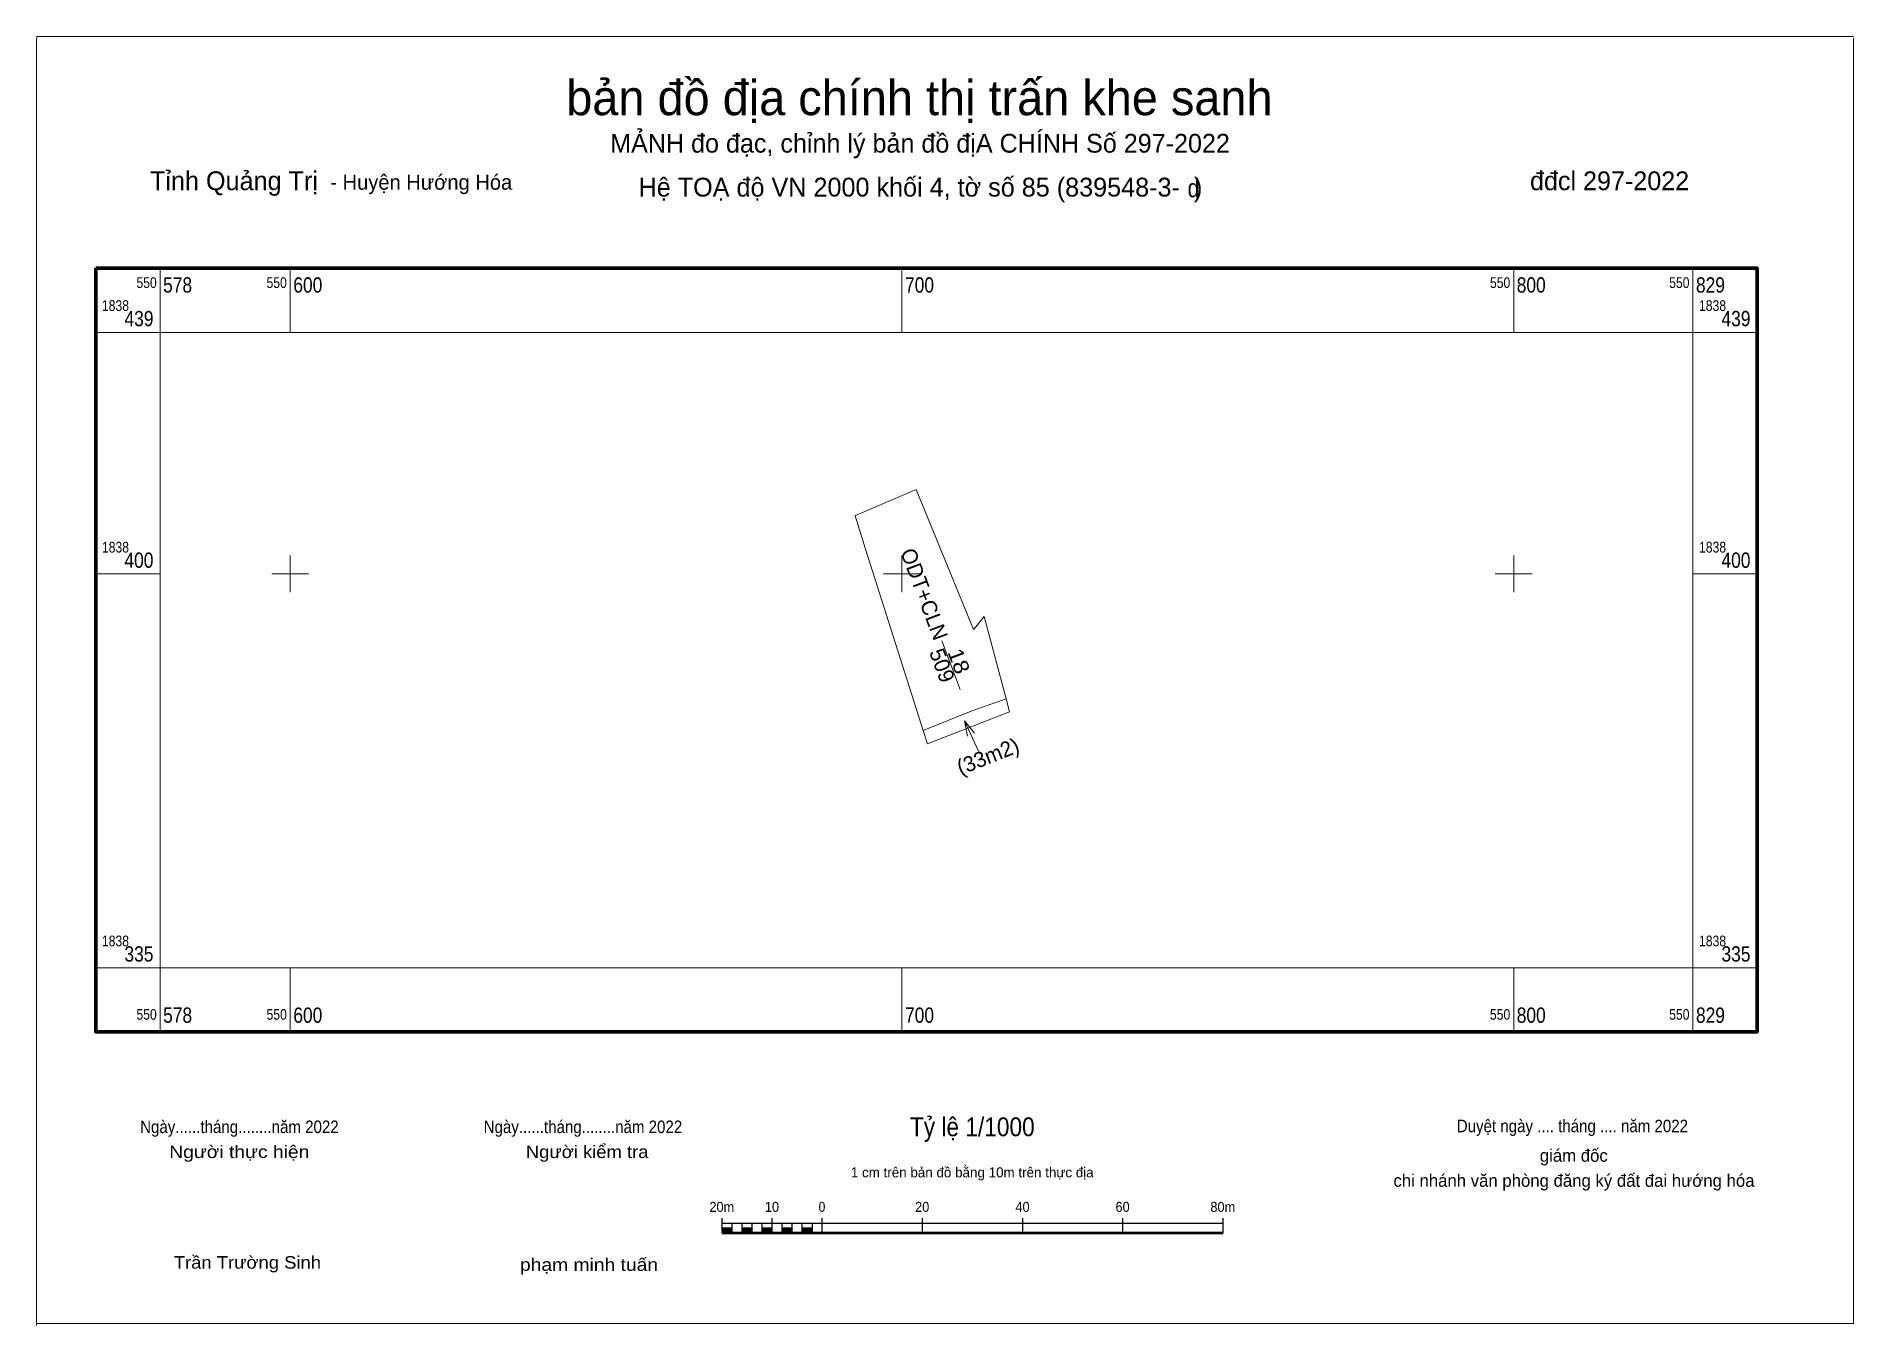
# Model space of a CAD drawing. Header units: metres. Extents: x 550558 to 550856, y 1838277 to 1838488.
import ezdxf
from ezdxf.enums import TextEntityAlignment as Align

# ---------------------------------------------------------------- set-up
doc = ezdxf.new("R2010")
doc.units = ezdxf.units.M
doc.header["$LTSCALE"] = 0.82
for name, color, linetype, lineweight in [('1', 7, 'Continuous', 13), ('10', 7, 'Continuous', 13), ('30', 7, 'Continuous', 13), ('60', 7, 'Continuous', 25), ('63', 7, 'Continuous', 13)]:
    doc.layers.add(name, color=color, linetype=linetype, lineweight=lineweight)
doc.layers.add('2', color=7, linetype='Continuous')
doc.layers.add('4', color=7, linetype='Continuous')

msp = doc.modelspace()

# ---------------------------------------------------------------- hatches: boundary and pattern name
at = {"layer": '60'}
for points in [[(550670.6, 1838292.3), (550672.24, 1838292.3), (550672.24, 1838293.12), (550670.6, 1838293.12)], [(550673.88, 1838292.3), (550675.52, 1838292.3), (550675.52, 1838293.12), (550673.88, 1838293.12)], [(550677.16, 1838292.3), (550678.79, 1838292.3), (550678.79, 1838293.12), (550677.16, 1838293.12)], [(550680.43, 1838292.3), (550682.07, 1838292.3), (550682.07, 1838293.12), (550680.43, 1838293.12)], [(550683.71, 1838292.3), (550685.35, 1838292.3), (550685.35, 1838293.12), (550683.71, 1838293.12)]]:
    msp.add_hatch(color=256, dxfattribs=at).paths.add_polyline_path(points)

# ---------------------------------------------------------------- linework, layer by layer
at = {"layer": '1'}
msp.add_line((550706.54, 1838389.08), (550709.54, 1838381.13), dxfattribs=at)
at = {"layer": '10'}
for points in [[(550703.47, 1838374.4), (550694.11, 1838403.91), (550692.34, 1838409.49), (550692.43, 1838409.53), (550702.34, 1838413.8), (550711.69, 1838390.94), (550712.05, 1838391.37), (550713.46, 1838393.05), (550717.01, 1838379.59)], [(550703.47, 1838374.4), (550704.16, 1838372.22), (550704.43, 1838372.32), (550717.29, 1838377.36), (550717.47, 1838377.43), (550717.57, 1838377.47), (550717.01, 1838379.59)]]:
    msp.add_lwpolyline(points, dxfattribs=at)
at = {"layer": '30'}
msp.add_lwpolyline([(550703.47, 1838374.4), (550711.6, 1838377.66), (550717.01, 1838379.59)], dxfattribs=at)
at = {"layer": '60', "lineweight": 13}
msp.add_line((550558.58, 1838487.85), (550855.58, 1838487.85), dxfattribs=at)
at = {"layer": '60'}
for p, q in [((550670.6, 1838292.3), (550670.6, 1838294.75)), ((550670.6, 1838293.93), (550752.5, 1838293.93)), ((550672.24, 1838292.3), (550672.24, 1838293.93)), ((550673.88, 1838292.3), (550673.88, 1838293.93)), ((550675.52, 1838292.3), (550675.52, 1838293.93)), ((550677.16, 1838292.3), (550677.16, 1838293.93)), ((550678.79, 1838292.3), (550678.79, 1838294.75)), ((550680.43, 1838292.3), (550680.43, 1838293.93)), ((550682.07, 1838292.3), (550682.07, 1838293.93)), ((550683.71, 1838292.3), (550683.71, 1838293.93)), ((550685.35, 1838292.3), (550685.35, 1838293.93)), ((550686.98, 1838292.3), (550686.98, 1838294.75)), ((550703.36, 1838292.3), (550703.36, 1838294.75)), ((550719.74, 1838292.3), (550719.74, 1838294.75)), ((550736.12, 1838292.3), (550736.12, 1838294.75)), ((550752.5, 1838292.3), (550752.5, 1838294.75))]:
    msp.add_line(p, q, dxfattribs=at)
at = {"layer": '60', "lineweight": 53}
msp.add_line((550670.6, 1838292.3), (550752.5, 1838292.3), dxfattribs=at)
at = {"layer": '60', "lineweight": 13}
for points in [[(550558.49, 1838277.16), (550558.49, 1838487.16), (550558.58, 1838487.85)], [(550855.58, 1838487.53), (550855.58, 1838277.53), (550558.58, 1838277.53)]]:
    msp.add_lwpolyline(points, dxfattribs=at)
for points in [[(550670.6, 1838292.3), (550672.24, 1838292.3), (550672.24, 1838293.12), (550670.6, 1838293.12)], [(550673.88, 1838292.3), (550675.52, 1838292.3), (550675.52, 1838293.12), (550673.88, 1838293.12)], [(550677.16, 1838292.3), (550678.79, 1838292.3), (550678.79, 1838293.12), (550677.16, 1838293.12)], [(550680.43, 1838292.3), (550682.07, 1838292.3), (550682.07, 1838293.12), (550680.43, 1838293.12)], [(550683.71, 1838292.3), (550685.35, 1838292.3), (550685.35, 1838293.12), (550683.71, 1838293.12)]]:
    msp.add_lwpolyline(points, close=True, dxfattribs=at)
at = {"layer": '63'}
for p, q in [((550578.71, 1838439.48), (550578.71, 1838449.98)), ((550600, 1838439.48), (550600, 1838449.98)), ((550700, 1838439.48), (550700, 1838449.98)), ((550800, 1838439.48), (550800, 1838449.98)), ((550829.3, 1838439.48), (550829.3, 1838449.98)), ((550578.71, 1838439.48), (550568.21, 1838439.48)), ((550829.3, 1838439.48), (550839.8, 1838439.48)), ((550600, 1838397), (550600, 1838403)), ((550700, 1838397), (550700, 1838403)), ((550800, 1838397), (550800, 1838403)), ((550578.71, 1838400), (550568.21, 1838400)), ((550597, 1838400), (550603, 1838400)), ((550697, 1838400), (550703, 1838400)), ((550797, 1838400), (550803, 1838400)), ((550829.3, 1838400), (550839.8, 1838400)), ((550710.23, 1838376.02), (550712.5, 1838371.04)), ((550578.71, 1838335.65), (550568.21, 1838335.65)), ((550578.71, 1838335.65), (550578.71, 1838325.15)), ((550600, 1838335.65), (550600, 1838325.15)), ((550700, 1838335.65), (550700, 1838325.15)), ((550800, 1838335.65), (550800, 1838325.15)), ((550829.3, 1838335.65), (550829.3, 1838325.15)), ((550829.3, 1838335.65), (550839.8, 1838335.65))]:
    msp.add_line(p, q, dxfattribs=at)
at = {"layer": '63', "lineweight": 70}
msp.add_lwpolyline([(550568.21, 1838449.98), (550839.8, 1838449.98), (550839.8, 1838325.15), (550568.21, 1838325.15)], close=True, dxfattribs=at)
at = {"layer": '63'}
msp.add_lwpolyline([(550578.71, 1838439.48), (550829.3, 1838439.48), (550829.3, 1838335.65), (550578.71, 1838335.65)], close=True, dxfattribs=at)
msp.add_lwpolyline([(550710.7, 1838373.48), (550710.23, 1838376.02), (550711.84, 1838374)], dxfattribs=at)

# ---------------------------------------------------------------- texts
at = {"layer": '1', "width": 1.1}
msp.add_text('18', height=2.5, rotation=290.685, dxfattribs=at).set_placement((550708.133, 1838385.312), align=Align.CENTER)
at = {"layer": '2'}
for s, rotation, p in [('ODT+CLN', 290.685, (550705.252, 1838388.923)), ('(33m2)', 21.601, (550719.44, 1838370.988))]:
    msp.add_text(s, height=2.5, rotation=rotation, dxfattribs=at).set_placement(p, align=Align.RIGHT)
at = {"layer": '4'}
msp.add_text('509', height=2.5, rotation=290.685, dxfattribs=at).set_placement((550705.391, 1838384.612), align=Align.CENTER)
at = {"layer": '60'}
for s, height, p in [('bản đồ địa chính thị trấn khe sanh', 5.731, (550702.855, 1838474.97)), ('MẢNH đo đạc, chỉnh lý bản đồ địA CHÍNH Số 297-2022', 3.07, (550702.95, 1838468.85)), ('Hệ TOẠ độ VN 2000 khối 4, tờ số 85 (839548-3-  )', 3.078, (550703.02, 1838461.67)), ('giám đốc', 2.047, (550809.83, 1838303.94)), ('1 cm trên bản đồ bằng 10m trên thực địa', 1.638, (550711.49, 1838301.39)), ('chi nhánh văn phòng đăng ký đất đai hướng hóa', 2.047, (550809.86, 1838299.85))]:
    msp.add_text(s, height=height, dxfattribs=at).set_placement(p, align=Align.CENTER)
for s, height, p in [('Tỉnh Quảng Trị ', 3.078, (550577.07, 1838462.71)), ('- Huyện Hướng Hóa', 2.456, (550606.55, 1838462.79))]:
    msp.add_text(s, height=height, dxfattribs=at).set_placement(p)
msp.add_text(' đđcl 297-2022', height=3.07, dxfattribs=at).set_placement((550828.69, 1838462.71), align=Align.RIGHT)
for s, height, width, p in [('Ngày......tháng........năm 2022', 2.047, 0.9, (550591.685, 1838308.63)), ('Ngày......tháng........năm 2022', 2.047, 0.9, (550647.845, 1838308.63)), ('Tỷ lệ 1/1000', 3.079, 0.9, (550711.5, 1838308.11)), ('Duyệt ngày .... tháng .... năm 2022', 2.047, 0.9, (550809.6, 1838308.77)), ('Người kiểm tra', 2.047, 1.1, (550648.535, 1838304.55)), ('Người thực hiện', 2.047, 1.15, (550591.67, 1838304.55)), ('20m', 1.638, 0.95, (550670.545, 1838295.75)), ('10', 1.638, 0.95, (550678.745, 1838295.75)), ('0', 1.638, 0.9, (550686.925, 1838295.75)), ('20', 1.638, 0.95, (550703.305, 1838295.75)), ('40', 1.638, 0.95, (550719.705, 1838295.75)), ('60', 1.638, 0.95, (550736.065, 1838295.75)), ('80m', 1.638, 0.95, (550752.445, 1838295.75)), ('Trần Trường Sinh', 2.047, 1.1, (550592.99, 1838286.47)), ('phạm minh tuấn', 2.047, 1.15, (550648.84, 1838286.11))]:
    msp.add_text(s, height=height, dxfattribs=dict(at, width=width)).set_placement(p, align=Align.CENTER)
at = {"layer": '63', "width": 0.85}
msp.add_text('d', height=3.001, dxfattribs=at).set_placement((550747.65, 1838461.56), align=Align.CENTER)
for s, height, p in [('550', 1.75, (550578.17, 1838446.73)), ('550', 1.75, (550599.44, 1838446.73)), ('550', 1.75, (550799.44, 1838446.73)), ('550', 1.75, (550828.74, 1838446.73)), ('439', 2.5, (550577.64, 1838440.48)), ('439', 2.5, (550838.71, 1838440.48)), ('400', 2.5, (550577.63, 1838401)), ('400', 2.5, (550838.71, 1838401)), ('335', 2.5, (550577.63, 1838336.65)), ('335', 2.5, (550838.71, 1838336.65)), ('550', 1.75, (550578.17, 1838327.15)), ('550', 1.75, (550599.44, 1838327.15)), ('550', 1.75, (550799.44, 1838327.15)), ('550', 1.75, (550828.74, 1838327.15))]:
    msp.add_text(s, height=height, dxfattribs=at).set_placement(p, align=Align.RIGHT)
for s, height, p in [('578', 2.5, (550579.21, 1838445.98)), ('600', 2.5, (550600.5, 1838445.98)), ('700', 2.5, (550700.5, 1838445.98)), ('800', 2.5, (550800.5, 1838445.98)), ('829', 2.5, (550829.8, 1838445.98)), ('1838', 1.75, (550569.21, 1838442.98)), ('1838', 1.75, (550830.3, 1838442.98)), ('1838', 1.75, (550569.21, 1838403.5)), ('1838', 1.75, (550830.3, 1838403.5)), ('1838', 1.75, (550569.21, 1838339.15)), ('1838', 1.75, (550830.3, 1838339.15)), ('578', 2.5, (550579.21, 1838326.65)), ('600', 2.5, (550600.5, 1838326.65)), ('700', 2.5, (550700.5, 1838326.65)), ('800', 2.5, (550800.5, 1838326.65)), ('829', 2.5, (550829.8, 1838326.65))]:
    msp.add_text(s, height=height, dxfattribs=at).set_placement(p)

doc.saveas('drawing.dxf')
